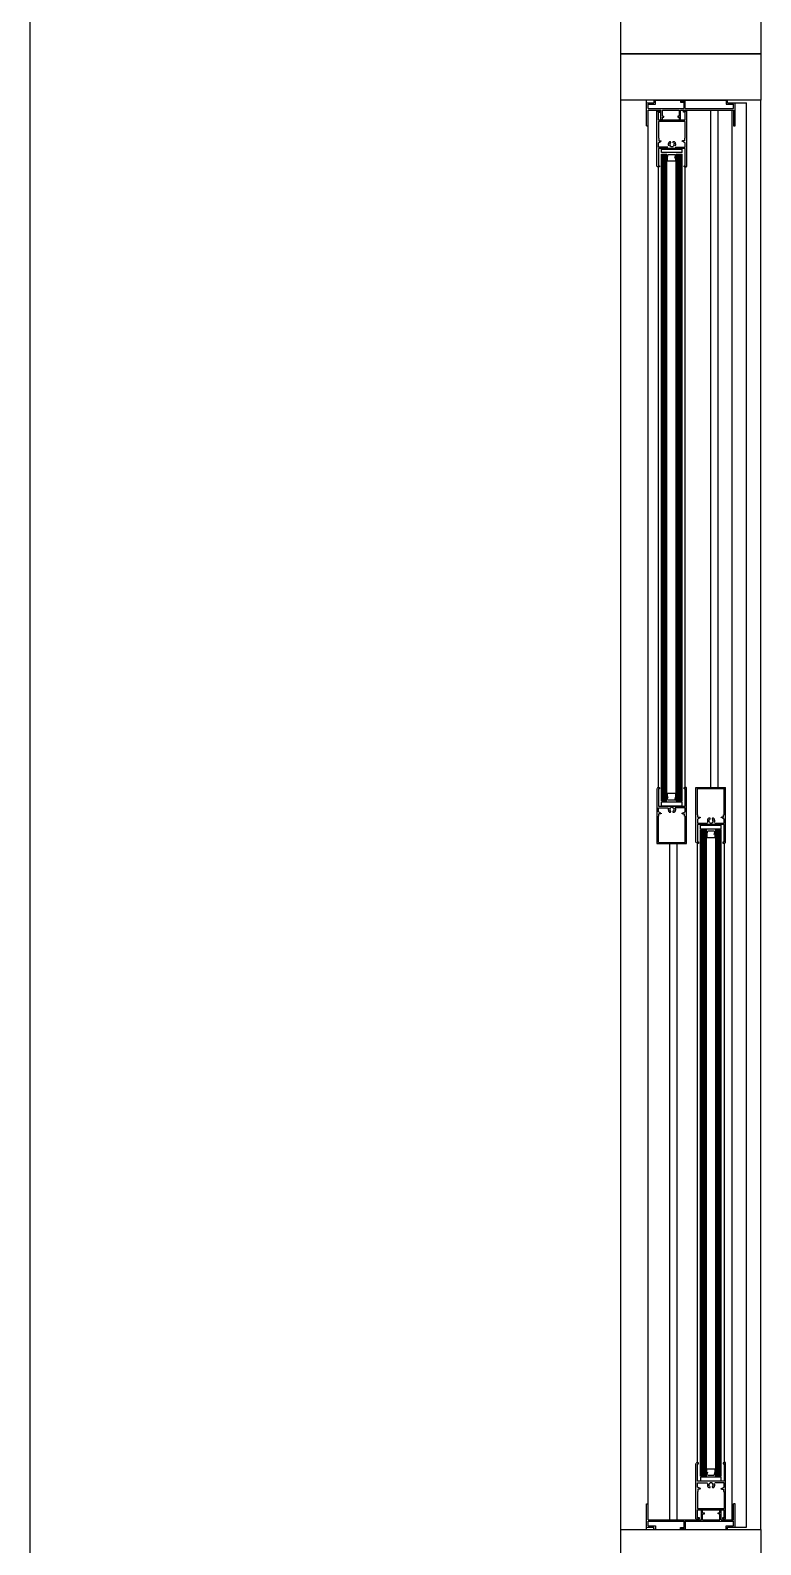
# Model space of a CAD drawing. Header units: millimetres. Extents: x 7649 to 34105, y 3983 to 25377.
# Drawn here: x 7649 to 8432, y 9410 to 11031 of the extents above; entities that cross this region are included whole.
import ezdxf

# ---------------------------------------------------------------- set-up
doc = ezdxf.new("R2010")
doc.units = ezdxf.units.MM

msp = doc.modelspace()

# ---------------------------------------------------------------- linework, layer by layer
at = {"layer": 'GEOMETRY', "color": 7}
for p, q in [((7649.45694, 5374.92222), (7649.45694, 25376.89306)), ((8281.81111, 9425.69306), (8281.81111, 10956.57222)), ((8309.32778, 10953.92639), (8309.32778, 10956.57222)), ((8309.32778, 10953.92639), (8317.26528, 10953.92639)), ((8309.32778, 10929.05556), (8309.32778, 10953.92639)), ((8310.91528, 10952.33889), (8318.85278, 10952.33889)), ((8310.91528, 10947.57639), (8310.91528, 10952.33889)), ((8318.85278, 10956.57222), (8317.26528, 10956.57222)), ((8317.26528, 10956.57222), (8317.26528, 10953.92639)), ((8318.85278, 10952.33889), (8318.85278, 10956.57222)), ((8318.85278, 10956.57222), (8394.52361, 10956.57222)), ((8345.84028, 10956.04306), (8345.84028, 10954.45556)), ((8345.84028, 10956.04306), (8350.60278, 10956.04306)), ((8345.84028, 10954.45556), (8349.54444, 10954.45556)), ((8349.54444, 10947.57639), (8349.54444, 10954.45556)), ((8350.60278, 10947.57639), (8350.60278, 10956.04306)), ((8396.11111, 10956.57222), (8394.52361, 10956.57222)), ((8394.52361, 10956.57222), (8394.52361, 10952.33889)), ((8394.52361, 10952.33889), (8402.46111, 10952.33889)), ((8396.11111, 10953.92639), (8396.11111, 10956.57222)), ((8396.11111, 10953.92639), (8404.04861, 10953.92639)), ((8402.46111, 10947.57639), (8402.46111, 10952.33889)), ((8404.04861, 10953.92639), (8416.21944, 10953.92639)), ((8404.04861, 10929.05556), (8404.04861, 10953.92639)), ((8416.21944, 9428.33889), (8416.21944, 10953.92639)), ((8431.56528, 9425.69306), (8431.56528, 10956.57222)), ((8310.91528, 10947.57639), (8349.54444, 10947.57639)), ((8310.91528, 10929.05556), (8310.91528, 10945.98889)), ((8310.91528, 10945.98889), (8324.67361, 10945.98889)), ((8310.91528, 9436.27639), (8310.91528, 10945.98889)), ((8320.44028, 10885.66389), (8320.44028, 10944.93056)), ((8320.44028, 10944.93056), (8323.61528, 10944.93056)), ((8322.02778, 10935.40556), (8322.02778, 10943.87222)), ((8322.02778, 10943.87222), (8323.61528, 10943.87222)), ((8322.02778, 10935.40556), (8350.60278, 10935.40556)), ((8350.60278, 10933.81806), (8322.02778, 10933.81806)), ((8322.02778, 10933.81806), (8322.02778, 10915.82639)), ((8323.61528, 10943.87222), (8323.61528, 10944.93056)), ((8324.67361, 10935.93472), (8324.67361, 10945.98889)), ((8324.67361, 10935.93472), (8326.26111, 10935.93472)), ((8326.26111, 10939.63889), (8326.26111, 10945.98889)), ((8326.26111, 10945.98889), (8344.25278, 10945.98889)), ((8326.26111, 10939.63889), (8327.84861, 10939.63889)), ((8326.26111, 10935.93472), (8326.26111, 10938.58056)), ((8326.26111, 10938.58056), (8327.84861, 10938.58056)), ((8327.84861, 10938.58056), (8327.84861, 10939.63889)), ((8344.25278, 10939.63889), (8342.66528, 10939.63889)), ((8342.66528, 10939.63889), (8342.66528, 10938.58056)), ((8342.66528, 10938.58056), (8344.25278, 10938.58056)), ((8344.25278, 10945.98889), (8344.25278, 10939.63889)), ((8344.25278, 10938.58056), (8344.25278, 10935.93472)), ((8344.25278, 10935.93472), (8345.84028, 10935.93472)), ((8345.84028, 10945.98889), (8402.46111, 10945.98889)), ((8345.84028, 10935.93472), (8345.84028, 10945.98889)), ((8349.01528, 10944.93056), (8352.19028, 10944.93056)), ((8349.01528, 10943.87222), (8349.01528, 10944.93056)), ((8350.60278, 10943.87222), (8349.01528, 10943.87222)), ((8350.60278, 10947.57639), (8402.46111, 10947.57639)), ((8350.60278, 10935.40556), (8350.60278, 10943.87222)), ((8350.60278, 10915.82639), (8350.60278, 10933.81806)), ((8352.19028, 10944.93056), (8352.19028, 10885.66389)), ((8378.11944, 10220.50139), (8378.11944, 10945.98889)), ((8386.05694, 10220.50139), (8386.05694, 10945.98889)), ((8400.87361, 9436.27639), (8400.87361, 10945.98889)), ((8402.46111, 10945.98889), (8402.46111, 10929.05556)), ((8309.32778, 10929.05556), (8310.91528, 10929.05556)), ((8322.02778, 10915.82639), (8322.55694, 10915.82639)), ((8322.55694, 10915.82639), (8322.55694, 10913.18056)), ((8350.60278, 10915.82639), (8350.07361, 10915.82639)), ((8350.07361, 10915.82639), (8350.07361, 10913.18056)), ((8402.46111, 10929.05556), (8404.04861, 10929.05556)), ((8322.02778, 10911.06389), (8324.67361, 10912.65139)), ((8322.02778, 10906.30139), (8322.02778, 10911.06389)), ((8332.08194, 10906.30139), (8322.02778, 10906.30139)), ((8350.60278, 10904.71389), (8322.02778, 10904.71389)), ((8322.02778, 10904.71389), (8322.02778, 10886.19306)), ((8322.55694, 10913.18056), (8324.67361, 10913.18056)), ((8325.20278, 10912.65139), (8325.20278, 10913.18056)), ((8325.20278, 10900.48056), (8325.20278, 10904.18472)), ((8325.20278, 10904.18472), (8347.42778, 10904.18472)), ((8347.42778, 10900.48056), (8325.20278, 10900.48056)), ((8332.6469, 10909.7441), (8332.61231, 10909.31761)), ((8332.61231, 10909.31761), (8332.62402, 10908.88771)), ((8332.62402, 10908.88771), (8332.68298, 10908.45818)), ((8332.72688, 10910.16339), (8332.6469, 10909.7441)), ((8332.68298, 10908.45818), (8332.79012, 10908.03279)), ((8332.8513, 10910.57171), (8332.72688, 10910.16339)), ((8332.79012, 10908.03279), (8332.94637, 10907.61534)), ((8333.01923, 10910.96527), (8332.8513, 10910.57171)), ((8333.22974, 10911.34029), (8333.01923, 10910.96527)), ((8333.48189, 10911.69299), (8333.22974, 10911.34029)), ((8333.77475, 10912.01958), (8333.48189, 10911.69299)), ((8334.10738, 10912.31629), (8333.77475, 10912.01958)), ((8334.03005, 10911.99364), (8333.9687, 10911.94937)), ((8334.09458, 10912.03147), (8334.03005, 10911.99364)), ((8334.16179, 10912.0628), (8334.09458, 10912.03147)), ((8334.2312, 10912.08758), (8334.16179, 10912.0628)), ((8334.19861, 10910.00556), (8334.72778, 10910.00556)), ((8334.21164, 10909.46091), (8334.19861, 10909.21181)), ((8334.19861, 10909.21181), (8334.21164, 10908.9627)), ((8334.19861, 10907.35972), (8334.72778, 10907.35972)), ((8334.25074, 10909.70786), (8334.21164, 10909.46091)), ((8334.21164, 10908.9627), (8334.25074, 10908.71575)), ((8334.30233, 10912.10576), (8334.2312, 10912.08758)), ((8334.3159, 10909.95051), (8334.25074, 10909.70786)), ((8334.25074, 10908.71575), (8334.3159, 10908.47311)), ((8334.3747, 10912.11727), (8334.30233, 10912.10576)), ((8334.40712, 10910.18669), (8334.3159, 10909.95051)), ((8334.3159, 10908.47311), (8334.40712, 10908.23692)), ((8334.44783, 10912.12208), (8334.3747, 10912.11727)), ((8334.52441, 10910.41425), (8334.40712, 10910.18669)), ((8334.40712, 10908.23692), (8334.52441, 10908.00936)), ((8334.52122, 10912.12011), (8334.44783, 10912.12208)), ((8334.5944, 10912.11133), (8334.52122, 10912.12011)), ((8334.66776, 10910.63105), (8334.52441, 10910.41425)), ((8334.52441, 10908.00936), (8334.66776, 10907.79256)), ((8334.66688, 10912.09567), (8334.5944, 10912.11133)), ((8334.73818, 10912.07308), (8334.66688, 10912.09567)), ((8334.72778, 10907.35972), (8334.72778, 10906.83056)), ((8334.80782, 10912.0435), (8334.73818, 10912.07308)), ((8334.87434, 10912.00746), (8334.80782, 10912.0435)), ((8334.93643, 10911.96575), (8334.87434, 10912.00746)), ((8334.99383, 10911.91881), (8334.93643, 10911.96575)), ((8335.04629, 10911.86704), (8334.99383, 10911.91881)), ((8335.01786, 10910.76068), (8335.05468, 10910.79915)), ((8335.09355, 10911.81086), (8335.04629, 10911.86704)), ((8335.05468, 10910.79915), (8335.08865, 10910.83976)), ((8335.08865, 10910.83976), (8335.11972, 10910.88235)), ((8335.13535, 10911.75066), (8335.09355, 10911.81086)), ((8335.11972, 10910.88235), (8335.14779, 10910.92677)), ((8335.17143, 10911.68688), (8335.13535, 10911.75066)), ((8335.14779, 10910.92677), (8335.17282, 10910.97285)), ((8335.16062, 10907.29971), (8335.37742, 10907.15636)), ((8335.20152, 10911.61991), (8335.17143, 10911.68688)), ((8335.17282, 10910.97285), (8335.19473, 10911.02043)), ((8335.19473, 10911.02043), (8335.21346, 10911.06936)), ((8335.22538, 10911.55018), (8335.20152, 10911.61991)), ((8335.21346, 10911.06936), (8335.22893, 10911.11946)), ((8335.24274, 10911.47808), (8335.22538, 10911.55018)), ((8335.22893, 10911.11946), (8335.24109, 10911.17059)), ((8335.24109, 10911.17059), (8335.24985, 10911.22257)), ((8335.25335, 10911.40405), (8335.24274, 10911.47808)), ((8335.24985, 10911.22257), (8335.25516, 10911.27525)), ((8335.25694, 10911.32847), (8335.25335, 10911.40405)), ((8335.25516, 10911.27525), (8335.25694, 10911.32847)), ((8335.37742, 10907.15636), (8335.60498, 10907.03907)), ((8335.60498, 10907.03907), (8335.84116, 10906.94784)), ((8335.84116, 10906.94784), (8336.0838, 10906.88268)), ((8336.0838, 10906.88268), (8336.33076, 10906.84359)), ((8336.33076, 10906.84359), (8336.57986, 10906.83056)), ((8336.57986, 10906.83056), (8336.82897, 10906.84359)), ((8336.82897, 10906.84359), (8337.07592, 10906.88268)), ((8337.07592, 10906.88268), (8337.31856, 10906.94784)), ((8337.31856, 10906.94784), (8337.55474, 10907.03907)), ((8337.37361, 10906.83056), (8337.37361, 10907.35972)), ((8337.37659, 10911.3975), (8337.37415, 10911.29912)), ((8337.37415, 10911.29912), (8337.38385, 10911.2012)), ((8337.39119, 10911.49512), (8337.37659, 10911.3975)), ((8337.38385, 10911.2012), (8337.40563, 10911.10493)), ((8337.41802, 10911.59076), (8337.39119, 10911.49512)), ((8337.40563, 10911.10493), (8337.43945, 10911.01153)), ((8337.45711, 10911.68321), (8337.41802, 10911.59076)), ((8337.43945, 10911.01153), (8337.48527, 10910.92222)), ((8337.50851, 10911.77127), (8337.45711, 10911.68321)), ((8337.48527, 10910.92222), (8337.54303, 10910.8382)), ((8337.57225, 10911.85372), (8337.50851, 10911.77127)), ((8337.54303, 10910.8382), (8337.6127, 10910.76068)), ((8337.55474, 10907.03907), (8337.78231, 10907.15636)), ((8337.64615, 10911.92722), (8337.57225, 10911.85372)), ((8337.72714, 10911.98916), (8337.64615, 10911.92722)), ((8337.81403, 10912.03943), (8337.72714, 10911.98916)), ((8337.78231, 10907.15636), (8337.9991, 10907.29971)), ((8337.90559, 10912.07793), (8337.81403, 10912.03943)), ((8338.00064, 10912.10455), (8337.90559, 10912.07793)), ((8338.09795, 10912.11918), (8338.00064, 10912.10455)), ((8338.19633, 10912.12173), (8338.09795, 10912.11918)), ((8338.29455, 10912.11207), (8338.19633, 10912.12173)), ((8338.39143, 10912.09012), (8338.29455, 10912.11207)), ((8338.48574, 10912.05575), (8338.39143, 10912.09012)), ((8338.57629, 10912.00887), (8338.48574, 10912.05575)), ((8338.63531, 10910.41425), (8338.49196, 10910.63105)), ((8338.49196, 10907.79256), (8338.63531, 10908.00936)), ((8338.66186, 10911.94937), (8338.57629, 10912.00887)), ((8338.7526, 10910.18669), (8338.63531, 10910.41425)), ((8338.63531, 10908.00936), (8338.7526, 10908.23692)), ((8338.84382, 10909.95051), (8338.7526, 10910.18669)), ((8338.7526, 10908.23692), (8338.84382, 10908.47311)), ((8338.90898, 10909.70786), (8338.84382, 10909.95051)), ((8338.84382, 10908.47311), (8338.90898, 10908.71575)), ((8338.94808, 10909.46091), (8338.90898, 10909.70786)), ((8338.90898, 10908.71575), (8338.94808, 10908.9627)), ((8338.96111, 10909.21181), (8338.94808, 10909.46091)), ((8338.94808, 10908.9627), (8338.96111, 10909.21181)), ((8339.28039, 10912.12011), (8339.05234, 10912.31629)), ((8339.49146, 10911.90881), (8339.28039, 10912.12011)), ((8339.685, 10911.68352), (8339.49146, 10911.90881)), ((8339.86047, 10911.44536), (8339.685, 10911.68352)), ((8340.01733, 10911.19545), (8339.86047, 10911.44536)), ((8340.15503, 10910.93493), (8340.01733, 10911.19545)), ((8340.01944, 10906.30139), (8350.60278, 10906.30139)), ((8340.27303, 10910.66492), (8340.15503, 10910.93493)), ((8340.21335, 10907.61534), (8340.26639, 10907.74196)), ((8340.26639, 10907.74196), (8340.31496, 10907.87015)), ((8340.37079, 10910.38653), (8340.27303, 10910.66492)), ((8340.31496, 10907.87015), (8340.35901, 10907.99978)), ((8340.35901, 10907.99978), (8340.39854, 10908.13074)), ((8340.44778, 10910.10091), (8340.37079, 10910.38653)), ((8340.39854, 10908.13074), (8340.43351, 10908.26291)), ((8340.43351, 10908.26291), (8340.46389, 10908.39616)), ((8340.50343, 10909.80916), (8340.44778, 10910.10091)), ((8340.46389, 10908.39616), (8340.48967, 10908.53038)), ((8340.48967, 10908.53038), (8340.51082, 10908.66545)), ((8340.53723, 10909.51242), (8340.50343, 10909.80916)), ((8340.51082, 10908.66545), (8340.52732, 10908.80124)), ((8340.52732, 10908.80124), (8340.53913, 10908.93765)), ((8340.54861, 10909.21181), (8340.53723, 10909.51242)), ((8340.53913, 10908.93765), (8340.54624, 10909.07454)), ((8340.54624, 10909.07454), (8340.54861, 10909.21181)), ((8347.42778, 10912.65139), (8347.42778, 10913.18056)), ((8350.60278, 10911.06389), (8347.42778, 10912.65139)), ((8347.42778, 10900.48056), (8347.42778, 10904.18472)), ((8350.07361, 10913.18056), (8347.95694, 10913.18056)), ((8350.60278, 10906.30139), (8350.60278, 10911.06389)), ((8350.60278, 10886.19306), (8350.60278, 10904.71389)), ((8320.96944, 10885.92847), (8320.97669, 10885.82076)), ((8320.97669, 10885.82076), (8320.9978, 10885.71746)), ((8320.9978, 10885.71746), (8321.03182, 10885.61951)), ((8321.03182, 10885.61951), (8321.07781, 10885.52785)), ((8321.07781, 10885.52785), (8321.13483, 10885.44343)), ((8321.13483, 10885.44343), (8321.20193, 10885.36721)), ((8321.20193, 10885.36721), (8321.27816, 10885.30011)), ((8321.27816, 10885.30011), (8321.36257, 10885.24309)), ((8321.36257, 10885.24309), (8321.45423, 10885.1971)), ((8321.45423, 10885.1971), (8321.55218, 10885.16308)), ((8323.08611, 10885.13472), (8321.49861, 10885.13472)), ((8321.55218, 10885.16308), (8321.65549, 10885.14197)), ((8321.65549, 10885.14197), (8321.76319, 10885.13472)), ((8322.02778, 10886.19306), (8323.08611, 10886.19306)), ((8322.02778, 10220.50139), (8322.02778, 10885.13472)), ((8323.08611, 10886.19306), (8323.08611, 10885.13472)), ((8325.20278, 10206.21389), (8325.20278, 10898.89306)), ((8325.20278, 10898.89306), (8331.02361, 10898.89306)), ((8326.26111, 10206.21389), (8326.26111, 10898.89306)), ((8327.31944, 10206.21389), (8327.31944, 10898.89306)), ((8328.37778, 10206.21389), (8328.37778, 10898.89306)), ((8329.43611, 10206.21389), (8329.43611, 10898.89306)), ((8329.96528, 10206.21389), (8329.96528, 10898.89306)), ((8331.02361, 10206.21389), (8331.02361, 10898.89306)), ((8331.55278, 10894.65972), (8332.61111, 10898.36389)), ((8331.55278, 10894.65972), (8331.55278, 10891.48472)), ((8331.55278, 10891.48472), (8340.54861, 10891.48472)), ((8332.61111, 10898.36389), (8339.49028, 10898.36389)), ((8339.49028, 10894.65972), (8340.54861, 10898.36389)), ((8340.54861, 10891.48472), (8340.54861, 10894.65972)), ((8341.07778, 10206.21389), (8341.07778, 10898.89306)), ((8341.07778, 10898.89306), (8347.42778, 10898.89306)), ((8342.13611, 10206.21389), (8342.13611, 10898.89306)), ((8343.19444, 10206.21389), (8343.19444, 10898.89306)), ((8344.25278, 10206.21389), (8344.25278, 10898.89306)), ((8345.31111, 10206.21389), (8345.31111, 10898.89306)), ((8346.36944, 10206.21389), (8346.36944, 10898.89306)), ((8347.42778, 10206.21389), (8347.42778, 10898.89306)), ((8349.54444, 10885.13472), (8349.54444, 10886.19306)), ((8349.54444, 10886.19306), (8350.60278, 10886.19306)), ((8351.13194, 10885.13472), (8349.54444, 10885.13472)), ((8350.60278, 10220.50139), (8350.60278, 10885.13472)), ((8351.39653, 10885.13472), (8351.50424, 10885.14197)), ((8351.50424, 10885.14197), (8351.60754, 10885.16308)), ((8351.60754, 10885.16308), (8351.70549, 10885.1971)), ((8351.70549, 10885.1971), (8351.79715, 10885.24309)), ((8351.79715, 10885.24309), (8351.88157, 10885.30011)), ((8351.88157, 10885.30011), (8351.95779, 10885.36721)), ((8351.95779, 10885.36721), (8352.02489, 10885.44343)), ((8352.02489, 10885.44343), (8352.08191, 10885.52785)), ((8352.08191, 10885.52785), (8352.1279, 10885.61951)), ((8352.1279, 10885.61951), (8352.16192, 10885.71746)), ((8352.16192, 10885.71746), (8352.18303, 10885.82076)), ((8352.18303, 10885.82076), (8352.19028, 10885.92847)), ((8320.44028, 10219.44306), (8320.44028, 10160.70556)), ((8320.97669, 10219.81535), (8320.96944, 10219.70764)), ((8320.9978, 10219.91865), (8320.97669, 10219.81535)), ((8321.03182, 10220.0166), (8320.9978, 10219.91865)), ((8321.07781, 10220.10826), (8321.03182, 10220.0166)), ((8321.13483, 10220.19268), (8321.07781, 10220.10826)), ((8321.20193, 10220.26891), (8321.13483, 10220.19268)), ((8321.27816, 10220.336), (8321.20193, 10220.26891)), ((8321.36257, 10220.39302), (8321.27816, 10220.336)), ((8321.45423, 10220.43901), (8321.36257, 10220.39302)), ((8321.55218, 10220.47304), (8321.45423, 10220.43901)), ((8321.49861, 10220.50139), (8323.08611, 10220.50139)), ((8321.65549, 10220.49414), (8321.55218, 10220.47304)), ((8321.76319, 10220.50139), (8321.65549, 10220.49414)), ((8323.08611, 10218.91389), (8322.02778, 10218.91389)), ((8322.02778, 10218.91389), (8322.02778, 10200.39306)), ((8323.08611, 10220.50139), (8323.08611, 10218.91389)), ((8349.54444, 10218.91389), (8349.54444, 10220.50139)), ((8349.54444, 10220.50139), (8351.13194, 10220.50139)), ((8350.60278, 10218.91389), (8349.54444, 10218.91389)), ((8350.60278, 10200.39306), (8350.60278, 10218.91389)), ((8351.50424, 10220.49414), (8351.39653, 10220.50139)), ((8351.60754, 10220.47304), (8351.50424, 10220.49414)), ((8351.70549, 10220.43901), (8351.60754, 10220.47304)), ((8351.79715, 10220.39302), (8351.70549, 10220.43901)), ((8351.88157, 10220.336), (8351.79715, 10220.39302)), ((8351.95779, 10220.26891), (8351.88157, 10220.336)), ((8352.02489, 10220.19268), (8351.95779, 10220.26891)), ((8352.08191, 10220.10826), (8352.02489, 10220.19268)), ((8352.1279, 10220.0166), (8352.08191, 10220.10826)), ((8352.16192, 10219.91865), (8352.1279, 10220.0166)), ((8352.18303, 10219.81535), (8352.16192, 10219.91865)), ((8352.19028, 10219.70764), (8352.18303, 10219.81535)), ((8352.19028, 10160.70556), (8352.19028, 10219.44306)), ((8362.24444, 10220.50139), (8393.99444, 10220.50139)), ((8362.24444, 10161.76389), (8362.24444, 10220.50139)), ((8363.83194, 10191.39722), (8363.83194, 10219.44306)), ((8363.83194, 10219.44306), (8392.40694, 10219.44306)), ((8392.40694, 10191.39722), (8392.40694, 10219.44306)), ((8393.99444, 10161.76389), (8393.99444, 10220.50139)), ((8325.20278, 10206.21389), (8331.02361, 10206.21389)), ((8325.20278, 10205.15556), (8347.42778, 10205.15556)), ((8325.20278, 10200.92222), (8325.20278, 10205.15556)), ((8340.54861, 10214.15139), (8331.55278, 10214.15139)), ((8331.55278, 10214.15139), (8331.55278, 10210.97639)), ((8331.55278, 10207.27222), (8332.61111, 10210.97639)), ((8332.61111, 10207.27222), (8339.49028, 10207.27222)), ((8339.49028, 10207.27222), (8340.54861, 10210.97639)), ((8340.54861, 10210.97639), (8340.54861, 10214.15139)), ((8341.07778, 10206.21389), (8347.42778, 10206.21389)), ((8347.42778, 10200.92222), (8347.42778, 10205.15556)), ((8322.02778, 10200.39306), (8350.60278, 10200.39306)), ((8322.02778, 10194.57222), (8322.02778, 10198.80556)), ((8322.02778, 10198.80556), (8332.08194, 10198.80556)), ((8324.67361, 10192.98472), (8322.02778, 10194.57222)), ((8322.02778, 10161.76389), (8322.02778, 10189.80972)), ((8322.02778, 10189.80972), (8322.55694, 10189.80972)), ((8324.67361, 10192.45556), (8322.55694, 10192.45556)), ((8322.55694, 10189.80972), (8322.55694, 10192.45556)), ((8325.20278, 10200.92222), (8347.42778, 10200.92222)), ((8325.20278, 10192.45556), (8325.20278, 10192.98472)), ((8332.61349, 10197.09073), (8332.61111, 10196.95347)), ((8332.61111, 10196.95347), (8332.6225, 10196.65286)), ((8332.62059, 10197.22763), (8332.61349, 10197.09073)), ((8332.6324, 10197.36403), (8332.62059, 10197.22763)), ((8332.6225, 10196.65286), (8332.65629, 10196.35612)), ((8332.6489, 10197.49983), (8332.6324, 10197.36403)), ((8332.67005, 10197.6349), (8332.6489, 10197.49983)), ((8332.65629, 10196.35612), (8332.71195, 10196.06437)), ((8332.69583, 10197.76912), (8332.67005, 10197.6349)), ((8332.72622, 10197.90237), (8332.69583, 10197.76912)), ((8332.71195, 10196.06437), (8332.78893, 10195.77874)), ((8332.76119, 10198.03454), (8332.72622, 10197.90237)), ((8332.80071, 10198.16549), (8332.76119, 10198.03454)), ((8332.78893, 10195.77874), (8332.88669, 10195.50036)), ((8332.84477, 10198.29513), (8332.80071, 10198.16549)), ((8332.89333, 10198.42331), (8332.84477, 10198.29513)), ((8332.88669, 10195.50036), (8333.00469, 10195.23035)), ((8332.94637, 10198.54994), (8332.89333, 10198.42331)), ((8333.00469, 10195.23035), (8333.14239, 10194.96982)), ((8333.14239, 10194.96982), (8333.29925, 10194.71992)), ((8333.29925, 10194.71992), (8333.47472, 10194.48176)), ((8333.47472, 10194.48176), (8333.66826, 10194.25647)), ((8333.66826, 10194.25647), (8333.87933, 10194.04517)), ((8333.87933, 10194.04517), (8334.10738, 10193.84899)), ((8333.9687, 10194.21591), (8334.05427, 10194.15641)), ((8334.05427, 10194.15641), (8334.14481, 10194.10953)), ((8334.14481, 10194.10953), (8334.23913, 10194.07516)), ((8334.72778, 10198.27639), (8334.19861, 10198.27639)), ((8334.21164, 10197.20258), (8334.19861, 10196.95347)), ((8334.19861, 10196.95347), (8334.21164, 10196.70437)), ((8334.19861, 10195.63056), (8334.72778, 10195.63056)), ((8334.25074, 10197.44953), (8334.21164, 10197.20258)), ((8334.21164, 10196.70437), (8334.25074, 10196.45742)), ((8334.23913, 10194.07516), (8334.336, 10194.0532)), ((8334.3159, 10197.69217), (8334.25074, 10197.44953)), ((8334.25074, 10196.45742), (8334.3159, 10196.21477)), ((8334.40712, 10197.92835), (8334.3159, 10197.69217)), ((8334.3159, 10196.21477), (8334.40712, 10195.97859)), ((8334.336, 10194.0532), (8334.43423, 10194.04355)), ((8334.52441, 10198.15592), (8334.40712, 10197.92835)), ((8334.40712, 10195.97859), (8334.52441, 10195.75103)), ((8334.43423, 10194.04355), (8334.5326, 10194.04609)), ((8334.66776, 10198.37271), (8334.52441, 10198.15592)), ((8334.52441, 10195.75103), (8334.66776, 10195.53423)), ((8334.5326, 10194.04609), (8334.62992, 10194.06073)), ((8334.62992, 10194.06073), (8334.72496, 10194.08735)), ((8334.72496, 10194.08735), (8334.81653, 10194.12585)), ((8334.72778, 10198.80556), (8334.72778, 10198.27639)), ((8334.81653, 10194.12585), (8334.90341, 10194.17612)), ((8334.90341, 10194.17612), (8334.98441, 10194.23806)), ((8334.98441, 10194.23806), (8335.0583, 10194.31155)), ((8335.08753, 10195.32708), (8335.01786, 10195.4046)), ((8335.0583, 10194.31155), (8335.12205, 10194.39401)), ((8335.14529, 10195.24306), (8335.08753, 10195.32708)), ((8335.12205, 10194.39401), (8335.17345, 10194.48207)), ((8335.19111, 10195.15375), (8335.14529, 10195.24306)), ((8335.37742, 10199.00892), (8335.16062, 10198.86557)), ((8335.17345, 10194.48207), (8335.21254, 10194.57452)), ((8335.22492, 10195.06035), (8335.19111, 10195.15375)), ((8335.21254, 10194.57452), (8335.23936, 10194.67016)), ((8335.24671, 10194.96408), (8335.22492, 10195.06035)), ((8335.23936, 10194.67016), (8335.25397, 10194.76778)), ((8335.2564, 10194.86615), (8335.24671, 10194.96408)), ((8335.25397, 10194.76778), (8335.2564, 10194.86615)), ((8335.60498, 10199.12621), (8335.37742, 10199.00892)), ((8335.84116, 10199.21743), (8335.60498, 10199.12621)), ((8336.0838, 10199.28259), (8335.84116, 10199.21743)), ((8336.33076, 10199.32169), (8336.0838, 10199.28259)), ((8336.57986, 10199.33472), (8336.33076, 10199.32169)), ((8336.82897, 10199.32169), (8336.57986, 10199.33472)), ((8337.07592, 10199.28259), (8336.82897, 10199.32169)), ((8337.31856, 10199.21743), (8337.07592, 10199.28259)), ((8337.55474, 10199.12621), (8337.31856, 10199.21743)), ((8337.37361, 10198.27639), (8337.37361, 10198.80556)), ((8337.3754, 10194.89002), (8337.37361, 10194.83681)), ((8337.37361, 10194.83681), (8337.3772, 10194.76123)), ((8337.3807, 10194.94271), (8337.3754, 10194.89002)), ((8337.3772, 10194.76123), (8337.38781, 10194.68719)), ((8337.38947, 10194.99469), (8337.3807, 10194.94271)), ((8337.38781, 10194.68719), (8337.40517, 10194.6151)), ((8337.40162, 10195.04581), (8337.38947, 10194.99469)), ((8337.41709, 10195.09592), (8337.40162, 10195.04581)), ((8337.40517, 10194.6151), (8337.42903, 10194.54536)), ((8337.43582, 10195.14484), (8337.41709, 10195.09592)), ((8337.42903, 10194.54536), (8337.45913, 10194.4784)), ((8337.45773, 10195.19243), (8337.43582, 10195.14484)), ((8337.48276, 10195.23851), (8337.45773, 10195.19243)), ((8337.45913, 10194.4784), (8337.49521, 10194.41461)), ((8337.51084, 10195.28293), (8337.48276, 10195.23851)), ((8337.49521, 10194.41461), (8337.537, 10194.35442)), ((8337.5419, 10195.32552), (8337.51084, 10195.28293)), ((8337.537, 10194.35442), (8337.58426, 10194.29823)), ((8337.57588, 10195.36613), (8337.5419, 10195.32552)), ((8337.78231, 10199.00892), (8337.55474, 10199.12621)), ((8337.6127, 10195.4046), (8337.57588, 10195.36613)), ((8337.58426, 10194.29823), (8337.63672, 10194.24646)), ((8337.63672, 10194.24646), (8337.69413, 10194.19952)), ((8337.69413, 10194.19952), (8337.75622, 10194.15782)), ((8337.75622, 10194.15782), (8337.82274, 10194.12177)), ((8337.9991, 10198.86557), (8337.78231, 10199.00892)), ((8337.82274, 10194.12177), (8337.89237, 10194.0922)), ((8337.89237, 10194.0922), (8337.96368, 10194.06961)), ((8337.96368, 10194.06961), (8338.03616, 10194.05395)), ((8338.03616, 10194.05395), (8338.10934, 10194.04516)), ((8338.10934, 10194.04516), (8338.18273, 10194.0432)), ((8338.18273, 10194.0432), (8338.25585, 10194.048)), ((8338.25585, 10194.048), (8338.32822, 10194.05952)), ((8338.32822, 10194.05952), (8338.39935, 10194.0777)), ((8338.39935, 10194.0777), (8338.46877, 10194.10248)), ((8338.46877, 10194.10248), (8338.53598, 10194.13381)), ((8338.63531, 10198.15592), (8338.49196, 10198.37271)), ((8338.49196, 10195.53423), (8338.63531, 10195.75103)), ((8338.53598, 10194.13381), (8338.6005, 10194.17164)), ((8338.6005, 10194.17164), (8338.66186, 10194.21591)), ((8338.7526, 10197.92835), (8338.63531, 10198.15592)), ((8338.63531, 10195.75103), (8338.7526, 10195.97859)), ((8338.84382, 10197.69217), (8338.7526, 10197.92835)), ((8338.7526, 10195.97859), (8338.84382, 10196.21477)), ((8338.90898, 10197.44953), (8338.84382, 10197.69217)), ((8338.84382, 10196.21477), (8338.90898, 10196.45742)), ((8338.94808, 10197.20258), (8338.90898, 10197.44953)), ((8338.90898, 10196.45742), (8338.94808, 10196.70437)), ((8338.96111, 10196.95347), (8338.94808, 10197.20258)), ((8338.94808, 10196.70437), (8338.96111, 10196.95347)), ((8339.05234, 10193.84899), (8339.38497, 10194.1457)), ((8339.38497, 10194.1457), (8339.67783, 10194.47229)), ((8339.67783, 10194.47229), (8339.92998, 10194.82499)), ((8339.92998, 10194.82499), (8340.14049, 10195.20001)), ((8350.60278, 10198.80556), (8340.01944, 10198.80556)), ((8340.14049, 10195.20001), (8340.30842, 10195.59357)), ((8340.36961, 10198.13249), (8340.21335, 10198.54994)), ((8340.30842, 10195.59357), (8340.43284, 10196.00188)), ((8340.47675, 10197.7071), (8340.36961, 10198.13249)), ((8340.43284, 10196.00188), (8340.51282, 10196.42118)), ((8340.5357, 10197.27757), (8340.47675, 10197.7071)), ((8340.51282, 10196.42118), (8340.54742, 10196.84767)), ((8340.54742, 10196.84767), (8340.5357, 10197.27757)), ((8347.42778, 10192.98472), (8350.60278, 10194.57222)), ((8347.42778, 10192.45556), (8347.42778, 10192.98472)), ((8347.95694, 10192.45556), (8350.07361, 10192.45556)), ((8350.07361, 10189.80972), (8350.07361, 10192.45556)), ((8350.07361, 10189.80972), (8350.60278, 10189.80972)), ((8350.60278, 10194.57222), (8350.60278, 10198.80556)), ((8350.60278, 10161.76389), (8350.60278, 10189.80972)), ((8363.83194, 10191.39722), (8364.36111, 10191.39722)), ((8367.00694, 10188.22222), (8363.83194, 10186.63472)), ((8363.83194, 10186.63472), (8363.83194, 10182.40139)), ((8364.36111, 10188.75139), (8364.36111, 10191.39722)), ((8364.36111, 10188.75139), (8366.47778, 10188.75139)), ((8367.00694, 10188.22222), (8367.00694, 10188.75139)), ((8374.53105, 10185.73423), (8374.45107, 10185.31493)), ((8374.65547, 10186.14254), (8374.53105, 10185.73423)), ((8374.8234, 10186.5361), (8374.65547, 10186.14254)), ((8375.03391, 10186.91112), (8374.8234, 10186.5361)), ((8375.28606, 10187.26382), (8375.03391, 10186.91112)), ((8375.57892, 10187.59041), (8375.28606, 10187.26382)), ((8375.91155, 10187.88712), (8375.57892, 10187.59041)), ((8376.12007, 10185.52134), (8376.05491, 10185.2787)), ((8376.21129, 10185.75752), (8376.12007, 10185.52134)), ((8376.32858, 10185.98508), (8376.21129, 10185.75752)), ((8376.36339, 10187.56447), (8376.30203, 10187.5202)), ((8376.47193, 10186.20188), (8376.32858, 10185.98508)), ((8376.42791, 10187.6023), (8376.36339, 10187.56447)), ((8376.49512, 10187.63363), (8376.42791, 10187.6023)), ((8376.56453, 10187.65841), (8376.49512, 10187.63363)), ((8376.63567, 10187.67659), (8376.56453, 10187.65841)), ((8376.70804, 10187.68811), (8376.63567, 10187.67659)), ((8376.78116, 10187.69291), (8376.70804, 10187.68811)), ((8376.85455, 10187.69095), (8376.78116, 10187.69291)), ((8376.92773, 10187.68216), (8376.85455, 10187.69095)), ((8377.00021, 10187.6665), (8376.92773, 10187.68216)), ((8377.07152, 10187.64391), (8377.00021, 10187.6665)), ((8377.14115, 10187.61434), (8377.07152, 10187.64391)), ((8377.20767, 10187.57829), (8377.14115, 10187.61434)), ((8377.26976, 10187.53659), (8377.20767, 10187.57829)), ((8377.32717, 10187.48965), (8377.26976, 10187.53659)), ((8377.37963, 10187.43788), (8377.32717, 10187.48965)), ((8377.35119, 10186.33152), (8377.38801, 10186.36998)), ((8377.42689, 10187.38169), (8377.37963, 10187.43788)), ((8377.38801, 10186.36998), (8377.42199, 10186.41059)), ((8377.42199, 10186.41059), (8377.45305, 10186.45318)), ((8377.46868, 10187.3215), (8377.42689, 10187.38169)), ((8377.45305, 10186.45318), (8377.48113, 10186.4976)), ((8377.50476, 10187.25771), (8377.46868, 10187.3215)), ((8377.48113, 10186.4976), (8377.50616, 10186.54368)), ((8377.53486, 10187.19075), (8377.50476, 10187.25771)), ((8377.50616, 10186.54368), (8377.52807, 10186.59127)), ((8377.52807, 10186.59127), (8377.54679, 10186.64019)), ((8377.55871, 10187.12101), (8377.53486, 10187.19075)), ((8377.54679, 10186.64019), (8377.56227, 10186.6903)), ((8377.57608, 10187.04892), (8377.55871, 10187.12101)), ((8377.56227, 10186.6903), (8377.57442, 10186.74142)), ((8377.57442, 10186.74142), (8377.58319, 10186.7934)), ((8377.58668, 10186.97488), (8377.57608, 10187.04892)), ((8377.58319, 10186.7934), (8377.58849, 10186.84609)), ((8377.59028, 10186.89931), (8377.58668, 10186.97488)), ((8377.58849, 10186.84609), (8377.59028, 10186.89931)), ((8379.70694, 10185.57639), (8380.23611, 10185.57639)), ((8379.70992, 10186.96833), (8379.70749, 10186.86996)), ((8379.70749, 10186.86996), (8379.71718, 10186.77203)), ((8379.72453, 10187.06595), (8379.70992, 10186.96833)), ((8379.71718, 10186.77203), (8379.73896, 10186.67576)), ((8379.75135, 10187.16159), (8379.72453, 10187.06595)), ((8379.73896, 10186.67576), (8379.77278, 10186.58236)), ((8379.79044, 10187.25405), (8379.75135, 10187.16159)), ((8379.77278, 10186.58236), (8379.8186, 10186.49305)), ((8379.84184, 10187.3421), (8379.79044, 10187.25405)), ((8379.8186, 10186.49305), (8379.87636, 10186.40903)), ((8379.90559, 10187.42456), (8379.84184, 10187.3421)), ((8379.87636, 10186.40903), (8379.94603, 10186.33152)), ((8379.97948, 10187.49806), (8379.90559, 10187.42456)), ((8380.06048, 10187.55999), (8379.97948, 10187.49806)), ((8380.14736, 10187.61026), (8380.06048, 10187.55999)), ((8380.23893, 10187.64876), (8380.14736, 10187.61026)), ((8380.33397, 10187.67538), (8380.23893, 10187.64876)), ((8380.43948, 10185.98508), (8380.29612, 10186.20188)), ((8380.43129, 10187.69002), (8380.33397, 10187.67538)), ((8380.52966, 10187.69256), (8380.43129, 10187.69002)), ((8380.55676, 10185.75752), (8380.43948, 10185.98508)), ((8380.62789, 10187.68291), (8380.52966, 10187.69256)), ((8380.64799, 10185.52134), (8380.55676, 10185.75752)), ((8380.72476, 10187.66095), (8380.62789, 10187.68291)), ((8380.71315, 10185.2787), (8380.64799, 10185.52134)), ((8380.81908, 10187.62658), (8380.72476, 10187.66095)), ((8380.90962, 10187.5797), (8380.81908, 10187.62658)), ((8381.08456, 10187.69094), (8380.85651, 10187.88712)), ((8380.99519, 10187.5202), (8380.90962, 10187.5797)), ((8381.29563, 10187.47964), (8381.08456, 10187.69094)), ((8381.48917, 10187.25435), (8381.29563, 10187.47964)), ((8381.66464, 10187.01619), (8381.48917, 10187.25435)), ((8381.82149, 10186.76629), (8381.66464, 10187.01619)), ((8381.95919, 10186.50576), (8381.82149, 10186.76629)), ((8382.0772, 10186.23575), (8381.95919, 10186.50576)), ((8382.17496, 10185.95737), (8382.0772, 10186.23575)), ((8382.25194, 10185.67174), (8382.17496, 10185.95737)), ((8382.3076, 10185.37999), (8382.25194, 10185.67174)), ((8389.23194, 10188.22222), (8389.23194, 10188.75139)), ((8391.87778, 10188.75139), (8389.76111, 10188.75139)), ((8392.40694, 10186.63472), (8389.76111, 10188.22222)), ((8391.87778, 10191.39722), (8392.40694, 10191.39722)), ((8391.87778, 10188.75139), (8391.87778, 10191.39722)), ((8392.40694, 10182.40139), (8392.40694, 10186.63472)), ((8363.83194, 10182.40139), (8374.41528, 10182.40139)), ((8392.40694, 10180.81389), (8363.83194, 10180.81389)), ((8363.83194, 10180.81389), (8363.83194, 10162.29306)), ((8367.00694, 10176.05139), (8367.00694, 10180.28472)), ((8367.00694, 10180.28472), (8389.23194, 10180.28472)), ((8389.23194, 10176.05139), (8367.00694, 10176.05139)), ((8367.00694, 9482.84306), (8367.00694, 10174.99306)), ((8367.00694, 10174.99306), (8373.35694, 10174.99306)), ((8368.06528, 9482.84306), (8368.06528, 10174.99306)), ((8369.12361, 9482.84306), (8369.12361, 10174.99306)), ((8370.18194, 9482.84306), (8370.18194, 10174.99306)), ((8371.24028, 9482.84306), (8371.24028, 10174.99306)), ((8372.29861, 9482.84306), (8372.29861, 10174.99306)), ((8373.35694, 9482.84306), (8373.35694, 10174.99306)), ((8373.88611, 10170.23056), (8374.94444, 10173.93472)), ((8373.88611, 10170.23056), (8373.88611, 10167.05556)), ((8374.45107, 10185.31493), (8374.41647, 10184.88844)), ((8374.41647, 10184.88844), (8374.42818, 10184.45854)), ((8374.42818, 10184.45854), (8374.48714, 10184.02901)), ((8374.48714, 10184.02901), (8374.59428, 10183.60363)), ((8374.59428, 10183.60363), (8374.75054, 10183.18617)), ((8374.94444, 10173.93472), (8381.82361, 10173.93472)), ((8376.01581, 10185.03174), (8376.00278, 10184.78264)), ((8376.00278, 10184.78264), (8376.01581, 10184.53353)), ((8376.05491, 10185.2787), (8376.01581, 10185.03174)), ((8376.01581, 10184.53353), (8376.05491, 10184.28658)), ((8376.05491, 10184.28658), (8376.12007, 10184.04394)), ((8376.12007, 10184.04394), (8376.21129, 10183.80776)), ((8376.21129, 10183.80776), (8376.32858, 10183.58019)), ((8376.32858, 10183.58019), (8376.47193, 10183.3634)), ((8376.96479, 10182.87054), (8377.18158, 10182.72719)), ((8377.18158, 10182.72719), (8377.40915, 10182.6099)), ((8377.40915, 10182.6099), (8377.64533, 10182.51868)), ((8377.64533, 10182.51868), (8377.88797, 10182.45352)), ((8377.88797, 10182.45352), (8378.13492, 10182.41442)), ((8378.13492, 10182.41442), (8378.38403, 10182.40139)), ((8378.38403, 10182.40139), (8378.63313, 10182.41442)), ((8378.63313, 10182.41442), (8378.88008, 10182.45352)), ((8378.88008, 10182.45352), (8379.12273, 10182.51868)), ((8379.12273, 10182.51868), (8379.35891, 10182.6099)), ((8379.35891, 10182.6099), (8379.58647, 10182.72719)), ((8379.58647, 10182.72719), (8379.80327, 10182.87054)), ((8380.23611, 10182.93056), (8379.70694, 10182.93056)), ((8380.29612, 10183.3634), (8380.43948, 10183.58019)), ((8380.43948, 10183.58019), (8380.55676, 10183.80776)), ((8380.55676, 10183.80776), (8380.64799, 10184.04394)), ((8380.64799, 10184.04394), (8380.71315, 10184.28658)), ((8380.75225, 10185.03174), (8380.71315, 10185.2787)), ((8380.71315, 10184.28658), (8380.75225, 10184.53353)), ((8380.76528, 10184.78264), (8380.75225, 10185.03174)), ((8380.75225, 10184.53353), (8380.76528, 10184.78264)), ((8381.82361, 10170.23056), (8382.88194, 10173.93472)), ((8382.01752, 10183.18617), (8382.07056, 10183.3128)), ((8382.07056, 10183.3128), (8382.11912, 10183.44098)), ((8382.11912, 10183.44098), (8382.16318, 10183.57062)), ((8382.16318, 10183.57062), (8382.2027, 10183.70158)), ((8382.2027, 10183.70158), (8382.23767, 10183.83374)), ((8382.23767, 10183.83374), (8382.26806, 10183.96699)), ((8382.26806, 10183.96699), (8382.29384, 10184.10121)), ((8382.29384, 10184.10121), (8382.31499, 10184.23628)), ((8382.34139, 10185.08325), (8382.3076, 10185.37999)), ((8382.31499, 10184.23628), (8382.33149, 10184.37208)), ((8382.33149, 10184.37208), (8382.3433, 10184.50848)), ((8382.35278, 10184.78264), (8382.34139, 10185.08325)), ((8382.3433, 10184.50848), (8382.3504, 10184.64538)), ((8382.3504, 10184.64538), (8382.35278, 10184.78264)), ((8382.35278, 10182.40139), (8392.40694, 10182.40139)), ((8382.88194, 10167.05556), (8382.88194, 10170.23056)), ((8383.41111, 9482.84306), (8383.41111, 10174.99306)), ((8383.41111, 10174.99306), (8389.23194, 10174.99306)), ((8384.46944, 9482.84306), (8384.46944, 10174.99306)), ((8384.99861, 9482.84306), (8384.99861, 10174.99306)), ((8386.05694, 9482.84306), (8386.05694, 10174.99306)), ((8387.11528, 9482.84306), (8387.11528, 10174.99306)), ((8388.17361, 9482.84306), (8388.17361, 10174.99306)), ((8389.23194, 10176.05139), (8389.23194, 10180.28472)), ((8389.23194, 9482.84306), (8389.23194, 10174.99306)), ((8392.40694, 10162.29306), (8392.40694, 10180.81389)), ((8320.44028, 10160.70556), (8352.19028, 10160.70556)), ((8322.02778, 10161.76389), (8350.60278, 10161.76389)), ((8334.19861, 9436.27639), (8334.19861, 10160.70556)), ((8342.13611, 9436.27639), (8342.13611, 10160.70556)), ((8362.77361, 10162.02847), (8362.78086, 10161.92076)), ((8362.78086, 10161.92076), (8362.80196, 10161.81746)), ((8362.80196, 10161.81746), (8362.83599, 10161.71951)), ((8362.83599, 10161.71951), (8362.88198, 10161.62785)), ((8362.88198, 10161.62785), (8362.939, 10161.54343)), ((8362.939, 10161.54343), (8363.00609, 10161.46721)), ((8363.00609, 10161.46721), (8363.08232, 10161.40011)), ((8363.08232, 10161.40011), (8363.16674, 10161.34309)), ((8363.16674, 10161.34309), (8363.2584, 10161.2971)), ((8363.2584, 10161.2971), (8363.35635, 10161.26308)), ((8364.89028, 10160.70556), (8363.30278, 10160.70556)), ((8363.35635, 10161.26308), (8363.45965, 10161.24197)), ((8363.45965, 10161.24197), (8363.56736, 10161.23472)), ((8363.83194, 10162.29306), (8364.89028, 10162.29306)), ((8363.83194, 9497.13056), (8363.83194, 10160.70556)), ((8364.89028, 10162.29306), (8364.89028, 10160.70556)), ((8373.88611, 10167.05556), (8382.88194, 10167.05556)), ((8391.34861, 10160.70556), (8391.34861, 10162.29306)), ((8391.34861, 10162.29306), (8392.40694, 10162.29306)), ((8392.93611, 10160.70556), (8391.34861, 10160.70556)), ((8392.93611, 9497.13056), (8392.93611, 10160.70556)), ((8393.20069, 10161.23472), (8393.3084, 10161.24197)), ((8393.3084, 10161.24197), (8393.41171, 10161.26308)), ((8393.41171, 10161.26308), (8393.50966, 10161.2971)), ((8393.50966, 10161.2971), (8393.60132, 10161.34309)), ((8393.60132, 10161.34309), (8393.68573, 10161.40011)), ((8393.68573, 10161.40011), (8393.76196, 10161.46721)), ((8393.76196, 10161.46721), (8393.82906, 10161.54343)), ((8393.82906, 10161.54343), (8393.88607, 10161.62785)), ((8393.88607, 10161.62785), (8393.93207, 10161.71951)), ((8393.93207, 10161.71951), (8393.96609, 10161.81746)), ((8393.96609, 10161.81746), (8393.9872, 10161.92076)), ((8393.9872, 10161.92076), (8393.99444, 10162.02847)), ((8362.24444, 9437.33472), (8362.24444, 9496.60139)), ((8362.78086, 9496.97368), (8362.77361, 9496.86597)), ((8362.80196, 9497.07698), (8362.78086, 9496.97368)), ((8362.83599, 9497.17494), (8362.80196, 9497.07698)), ((8362.88198, 9497.26659), (8362.83599, 9497.17494)), ((8362.939, 9497.35101), (8362.88198, 9497.26659)), ((8363.00609, 9497.42724), (8362.939, 9497.35101)), ((8363.08232, 9497.49433), (8363.00609, 9497.42724)), ((8363.16674, 9497.55135), (8363.08232, 9497.49433)), ((8363.2584, 9497.59735), (8363.16674, 9497.55135)), ((8363.35635, 9497.63137), (8363.2584, 9497.59735)), ((8364.89028, 9497.13056), (8363.30278, 9497.13056)), ((8363.45965, 9497.65248), (8363.35635, 9497.63137)), ((8363.56736, 9497.65972), (8363.45965, 9497.65248)), ((8363.83194, 9477.55139), (8363.83194, 9496.07222)), ((8363.83194, 9496.07222), (8364.89028, 9496.07222)), ((8364.89028, 9496.07222), (8364.89028, 9497.13056)), ((8373.88611, 9487.60556), (8373.88611, 9490.78056)), ((8373.88611, 9490.78056), (8382.88194, 9490.78056)), ((8382.88194, 9487.60556), (8382.88194, 9490.78056)), ((8392.93611, 9497.13056), (8391.34861, 9497.13056)), ((8391.34861, 9497.13056), (8391.34861, 9496.07222)), ((8391.34861, 9496.07222), (8392.40694, 9496.07222)), ((8392.40694, 9496.07222), (8392.40694, 9477.55139)), ((8393.3084, 9497.65248), (8393.20069, 9497.65972)), ((8393.41171, 9497.63137), (8393.3084, 9497.65248)), ((8393.50966, 9497.59735), (8393.41171, 9497.63137)), ((8393.60132, 9497.55135), (8393.50966, 9497.59735)), ((8393.68573, 9497.49433), (8393.60132, 9497.55135)), ((8393.76196, 9497.42724), (8393.68573, 9497.49433)), ((8393.82906, 9497.35101), (8393.76196, 9497.42724)), ((8393.88607, 9497.26659), (8393.82906, 9497.35101)), ((8393.93207, 9497.17494), (8393.88607, 9497.26659)), ((8393.96609, 9497.07698), (8393.93207, 9497.17494)), ((8393.9872, 9496.97368), (8393.96609, 9497.07698)), ((8393.99444, 9496.86597), (8393.9872, 9496.97368)), ((8393.99444, 9437.33472), (8393.99444, 9496.60139)), ((8392.40694, 9477.55139), (8363.83194, 9477.55139)), ((8363.83194, 9471.20139), (8363.83194, 9475.96389)), ((8363.83194, 9475.96389), (8374.41528, 9475.96389)), ((8367.00694, 9482.84306), (8373.35694, 9482.84306)), ((8389.23194, 9481.78472), (8367.00694, 9481.78472)), ((8367.00694, 9481.78472), (8367.00694, 9478.08056)), ((8367.00694, 9478.08056), (8389.23194, 9478.08056)), ((8373.88611, 9483.90139), (8374.94444, 9487.60556)), ((8374.42818, 9473.90674), (8374.41647, 9473.47683)), ((8374.41647, 9473.47683), (8374.45107, 9473.05034)), ((8374.48714, 9474.33627), (8374.42818, 9473.90674)), ((8374.45107, 9473.05034), (8374.53105, 9472.63105)), ((8374.59428, 9474.76165), (8374.48714, 9474.33627)), ((8374.53105, 9472.63105), (8374.65547, 9472.22273)), ((8374.75054, 9475.1791), (8374.59428, 9474.76165)), ((8374.65547, 9472.22273), (8374.8234, 9471.82917)), ((8374.94444, 9483.90139), (8381.82361, 9483.90139)), ((8376.01581, 9473.83174), (8376.00278, 9473.58264)), ((8376.00278, 9473.58264), (8376.01581, 9473.33353)), ((8376.05491, 9474.0787), (8376.01581, 9473.83174)), ((8376.01581, 9473.33353), (8376.05491, 9473.08658)), ((8376.12007, 9474.32134), (8376.05491, 9474.0787)), ((8376.05491, 9473.08658), (8376.12007, 9472.84394)), ((8376.21129, 9474.55752), (8376.12007, 9474.32134)), ((8376.12007, 9472.84394), (8376.21129, 9472.60776)), ((8376.32858, 9474.78508), (8376.21129, 9474.55752)), ((8376.21129, 9472.60776), (8376.32858, 9472.38019)), ((8376.47193, 9475.00188), (8376.32858, 9474.78508)), ((8376.32858, 9472.38019), (8376.47193, 9472.1634)), ((8377.18158, 9475.63809), (8376.96479, 9475.49474)), ((8377.06111, 9474.90556), (8377.06111, 9475.43472)), ((8377.40915, 9475.75538), (8377.18158, 9475.63809)), ((8377.38801, 9471.9953), (8377.35119, 9472.03376)), ((8377.42199, 9471.95469), (8377.38801, 9471.9953)), ((8377.64533, 9475.8466), (8377.40915, 9475.75538)), ((8377.45305, 9471.91209), (8377.42199, 9471.95469)), ((8377.48113, 9471.86768), (8377.45305, 9471.91209)), ((8377.88797, 9475.91176), (8377.64533, 9475.8466)), ((8378.13492, 9475.95086), (8377.88797, 9475.91176)), ((8378.38403, 9475.96389), (8378.13492, 9475.95086)), ((8378.63313, 9475.95086), (8378.38403, 9475.96389)), ((8378.88008, 9475.91176), (8378.63313, 9475.95086)), ((8379.12273, 9475.8466), (8378.88008, 9475.91176)), ((8379.35891, 9475.75538), (8379.12273, 9475.8466)), ((8379.58647, 9475.63809), (8379.35891, 9475.75538)), ((8379.80327, 9475.49474), (8379.58647, 9475.63809)), ((8379.70694, 9475.43472), (8379.70694, 9474.90556)), ((8379.70694, 9474.90556), (8380.23611, 9474.90556)), ((8379.70694, 9472.25972), (8380.23611, 9472.25972)), ((8379.8186, 9471.87223), (8379.77278, 9471.78291)), ((8379.87636, 9471.95625), (8379.8186, 9471.87223)), ((8379.94603, 9472.03376), (8379.87636, 9471.95625)), ((8380.43948, 9474.78508), (8380.29612, 9475.00188)), ((8380.29612, 9472.1634), (8380.43948, 9472.38019)), ((8380.55676, 9474.55752), (8380.43948, 9474.78508)), ((8380.43948, 9472.38019), (8380.55676, 9472.60776)), ((8380.64799, 9474.32134), (8380.55676, 9474.55752)), ((8380.55676, 9472.60776), (8380.64799, 9472.84394)), ((8380.71315, 9474.0787), (8380.64799, 9474.32134)), ((8380.64799, 9472.84394), (8380.71315, 9473.08658)), ((8380.75225, 9473.83174), (8380.71315, 9474.0787)), ((8380.71315, 9473.08658), (8380.75225, 9473.33353)), ((8380.76528, 9473.58264), (8380.75225, 9473.83174)), ((8380.75225, 9473.33353), (8380.76528, 9473.58264)), ((8381.82361, 9483.90139), (8382.88194, 9487.60556)), ((8381.95919, 9471.85951), (8382.0772, 9472.12953)), ((8382.07056, 9475.05248), (8382.01752, 9475.1791)), ((8382.11912, 9474.92429), (8382.07056, 9475.05248)), ((8382.0772, 9472.12953), (8382.17496, 9472.40791)), ((8382.16318, 9474.79466), (8382.11912, 9474.92429)), ((8382.2027, 9474.6637), (8382.16318, 9474.79466)), ((8382.17496, 9472.40791), (8382.25194, 9472.69354)), ((8382.23767, 9474.53154), (8382.2027, 9474.6637)), ((8382.26806, 9474.39828), (8382.23767, 9474.53154)), ((8382.25194, 9472.69354), (8382.3076, 9472.98529)), ((8382.29384, 9474.26406), (8382.26806, 9474.39828)), ((8382.31499, 9474.129), (8382.29384, 9474.26406)), ((8382.3076, 9472.98529), (8382.34139, 9473.28203)), ((8382.33149, 9473.9932), (8382.31499, 9474.129)), ((8382.3433, 9473.85679), (8382.33149, 9473.9932)), ((8382.34139, 9473.28203), (8382.35278, 9473.58264)), ((8382.3504, 9473.7199), (8382.3433, 9473.85679)), ((8382.35278, 9473.58264), (8382.3504, 9473.7199)), ((8392.40694, 9475.96389), (8382.35278, 9475.96389)), ((8383.41111, 9482.84306), (8389.23194, 9482.84306)), ((8389.23194, 9478.08056), (8389.23194, 9481.78472)), ((8392.40694, 9471.20139), (8392.40694, 9475.96389)), ((8367.00694, 9469.61389), (8363.83194, 9471.20139)), ((8364.36111, 9466.43889), (8363.83194, 9466.43889)), ((8363.83194, 9466.43889), (8363.83194, 9448.44722)), ((8366.47778, 9469.08472), (8364.36111, 9469.08472)), ((8364.36111, 9469.08472), (8364.36111, 9466.43889)), ((8367.00694, 9469.08472), (8367.00694, 9469.61389)), ((8374.8234, 9471.82917), (8375.03391, 9471.45416)), ((8375.03391, 9471.45416), (8375.28606, 9471.10146)), ((8375.28606, 9471.10146), (8375.57892, 9470.77486)), ((8375.57892, 9470.77486), (8375.91155, 9470.47816)), ((8376.30203, 9470.84507), (8376.36339, 9470.8008)), ((8376.36339, 9470.8008), (8376.42791, 9470.76298)), ((8376.42791, 9470.76298), (8376.49512, 9470.73165)), ((8376.49512, 9470.73165), (8376.56453, 9470.70686)), ((8376.56453, 9470.70686), (8376.63567, 9470.68869)), ((8376.63567, 9470.68869), (8376.70804, 9470.67717)), ((8376.70804, 9470.67717), (8376.78116, 9470.67237)), ((8376.78116, 9470.67237), (8376.85455, 9470.67433)), ((8376.85455, 9470.67433), (8376.92773, 9470.68312)), ((8376.92773, 9470.68312), (8377.00021, 9470.69878)), ((8377.00021, 9470.69878), (8377.07152, 9470.72137)), ((8377.07152, 9470.72137), (8377.14115, 9470.75094)), ((8377.14115, 9470.75094), (8377.20767, 9470.78699)), ((8377.20767, 9470.78699), (8377.26976, 9470.82869)), ((8377.26976, 9470.82869), (8377.32717, 9470.87563)), ((8377.32717, 9470.87563), (8377.37963, 9470.9274)), ((8377.37963, 9470.9274), (8377.42689, 9470.98359)), ((8377.42689, 9470.98359), (8377.46868, 9471.04378)), ((8377.46868, 9471.04378), (8377.50476, 9471.10756)), ((8377.50616, 9471.82159), (8377.48113, 9471.86768)), ((8377.50476, 9471.10756), (8377.53486, 9471.17453)), ((8377.52807, 9471.77401), (8377.50616, 9471.82159)), ((8377.54679, 9471.72509), (8377.52807, 9471.77401)), ((8377.53486, 9471.17453), (8377.55871, 9471.24427)), ((8377.56227, 9471.67498), (8377.54679, 9471.72509)), ((8377.55871, 9471.24427), (8377.57608, 9471.31636)), ((8377.57442, 9471.62386), (8377.56227, 9471.67498)), ((8377.58319, 9471.57187), (8377.57442, 9471.62386)), ((8377.57608, 9471.31636), (8377.58668, 9471.3904)), ((8377.58849, 9471.51919), (8377.58319, 9471.57187)), ((8377.58668, 9471.3904), (8377.59028, 9471.46597)), ((8377.59028, 9471.46597), (8377.58849, 9471.51919)), ((8379.71718, 9471.59325), (8379.70749, 9471.49532)), ((8379.70749, 9471.49532), (8379.70992, 9471.39694)), ((8379.70992, 9471.39694), (8379.72453, 9471.29933)), ((8379.73896, 9471.68952), (8379.71718, 9471.59325)), ((8379.72453, 9471.29933), (8379.75135, 9471.20369)), ((8379.77278, 9471.78291), (8379.73896, 9471.68952)), ((8379.75135, 9471.20369), (8379.79044, 9471.11123)), ((8379.79044, 9471.11123), (8379.84184, 9471.02317)), ((8379.84184, 9471.02317), (8379.90559, 9470.94072)), ((8379.90559, 9470.94072), (8379.97948, 9470.86722)), ((8379.97948, 9470.86722), (8380.06048, 9470.80528)), ((8380.06048, 9470.80528), (8380.14736, 9470.75501)), ((8380.14736, 9470.75501), (8380.23893, 9470.71652)), ((8380.23893, 9470.71652), (8380.33397, 9470.6899)), ((8380.33397, 9470.6899), (8380.43129, 9470.67526)), ((8380.43129, 9470.67526), (8380.52966, 9470.67272)), ((8380.52966, 9470.67272), (8380.62789, 9470.68237)), ((8380.62789, 9470.68237), (8380.72476, 9470.70433)), ((8380.72476, 9470.70433), (8380.81908, 9470.73869)), ((8380.81908, 9470.73869), (8380.90962, 9470.78557)), ((8380.85651, 9470.47816), (8381.08456, 9470.67434)), ((8380.90962, 9470.78557), (8380.99519, 9470.84507)), ((8381.08456, 9470.67434), (8381.29563, 9470.88564)), ((8381.29563, 9470.88564), (8381.48917, 9471.11093)), ((8381.48917, 9471.11093), (8381.66464, 9471.34909)), ((8381.66464, 9471.34909), (8381.82149, 9471.59899)), ((8381.82149, 9471.59899), (8381.95919, 9471.85951)), ((8389.23194, 9469.08472), (8389.23194, 9469.61389)), ((8389.76111, 9469.61389), (8392.40694, 9471.20139)), ((8389.76111, 9469.08472), (8391.87778, 9469.08472)), ((8391.87778, 9469.08472), (8391.87778, 9466.43889)), ((8391.87778, 9466.43889), (8392.40694, 9466.43889)), ((8392.40694, 9466.43889), (8392.40694, 9448.44722)), ((8309.32778, 9453.20972), (8310.91528, 9453.20972)), ((8309.32778, 9428.33889), (8309.32778, 9453.20972)), ((8310.91528, 9436.27639), (8310.91528, 9453.20972)), ((8363.83194, 9448.44722), (8392.40694, 9448.44722)), ((8363.83194, 9438.39306), (8363.83194, 9446.85972)), ((8363.83194, 9446.85972), (8392.40694, 9446.85972)), ((8368.06528, 9446.33056), (8369.12361, 9446.33056)), ((8368.06528, 9436.27639), (8368.06528, 9446.33056)), ((8369.12361, 9443.68472), (8369.12361, 9446.33056)), ((8369.12361, 9443.68472), (8371.24028, 9443.68472)), ((8369.12361, 9442.62639), (8371.24028, 9442.62639)), ((8369.12361, 9436.27639), (8369.12361, 9442.62639)), ((8371.24028, 9442.62639), (8371.24028, 9443.68472)), ((8386.05694, 9442.62639), (8386.05694, 9443.68472)), ((8386.05694, 9443.68472), (8387.64444, 9443.68472)), ((8387.64444, 9442.62639), (8386.05694, 9442.62639)), ((8387.64444, 9443.68472), (8387.64444, 9446.33056)), ((8387.64444, 9446.33056), (8389.23194, 9446.33056)), ((8387.64444, 9436.27639), (8387.64444, 9442.62639)), ((8389.23194, 9436.27639), (8389.23194, 9446.33056)), ((8392.40694, 9438.39306), (8392.40694, 9446.85972)), ((8404.04861, 9453.20972), (8402.46111, 9453.20972)), ((8402.46111, 9436.27639), (8402.46111, 9453.20972)), ((8404.04861, 9428.33889), (8404.04861, 9453.20972)), ((8309.32778, 9428.33889), (8317.26528, 9428.33889)), ((8309.32778, 9425.69306), (8309.32778, 9428.33889)), ((8310.91528, 9436.27639), (8368.06528, 9436.27639)), ((8310.91528, 9434.68889), (8349.54444, 9434.68889)), ((8310.91528, 9429.92639), (8310.91528, 9434.68889)), ((8310.91528, 9429.92639), (8318.85278, 9429.92639)), ((8317.26528, 9425.69306), (8317.26528, 9428.33889)), ((8318.85278, 9425.69306), (8317.26528, 9425.69306)), ((8318.85278, 9429.92639), (8318.85278, 9425.69306)), ((8345.84028, 9426.22222), (8345.84028, 9427.80972)), ((8345.84028, 9427.80972), (8349.54444, 9427.80972)), ((8350.60278, 9426.22222), (8345.84028, 9426.22222)), ((8349.54444, 9427.80972), (8349.54444, 9434.68889)), ((8350.60278, 9434.68889), (8350.60278, 9426.22222)), ((8350.60278, 9434.68889), (8402.46111, 9434.68889)), ((8362.24444, 9437.33472), (8365.94861, 9437.33472)), ((8365.94861, 9438.39306), (8363.83194, 9438.39306)), ((8365.94861, 9437.33472), (8365.94861, 9438.39306)), ((8369.12361, 9436.27639), (8387.64444, 9436.27639)), ((8389.23194, 9436.27639), (8402.46111, 9436.27639)), ((8392.40694, 9438.39306), (8390.81944, 9438.39306)), ((8390.81944, 9438.39306), (8390.81944, 9437.33472)), ((8390.81944, 9437.33472), (8393.99444, 9437.33472)), ((8394.52361, 9425.69306), (8394.52361, 9429.92639)), ((8394.52361, 9429.92639), (8402.46111, 9429.92639)), ((8396.11111, 9425.69306), (8394.52361, 9425.69306)), ((8396.11111, 9428.33889), (8404.04861, 9428.33889)), ((8396.11111, 9425.69306), (8396.11111, 9428.33889)), ((8402.46111, 9429.92639), (8402.46111, 9434.68889)), ((8404.04861, 9428.33889), (8416.21944, 9428.33889))]:
    msp.add_line(p, q, dxfattribs=at)
at = {"layer": 'RECTANGLES', "color": 7}
for p, q in [((8281.81111, 11006.31389), (8281.81111, 11056.58472)), ((8431.56528, 11056.58472), (8431.56528, 11006.31389)), ((8281.81111, 11006.31389), (8431.56528, 11006.31389)), ((8281.81111, 10956.57222), (8281.81111, 11006.31389)), ((8431.56528, 11006.31389), (8281.81111, 11006.31389)), ((8431.56528, 11006.31389), (8431.56528, 10956.57222)), ((8431.56528, 10956.57222), (8281.81111, 10956.57222)), ((8281.81111, 9425.69306), (8431.56528, 9425.69306)), ((8281.81111, 9375.95139), (8281.81111, 9425.69306)), ((8431.56528, 9425.69306), (8431.56528, 9375.95139))]:
    msp.add_line(p, q, dxfattribs=at)

doc.saveas('drawing.dxf')
